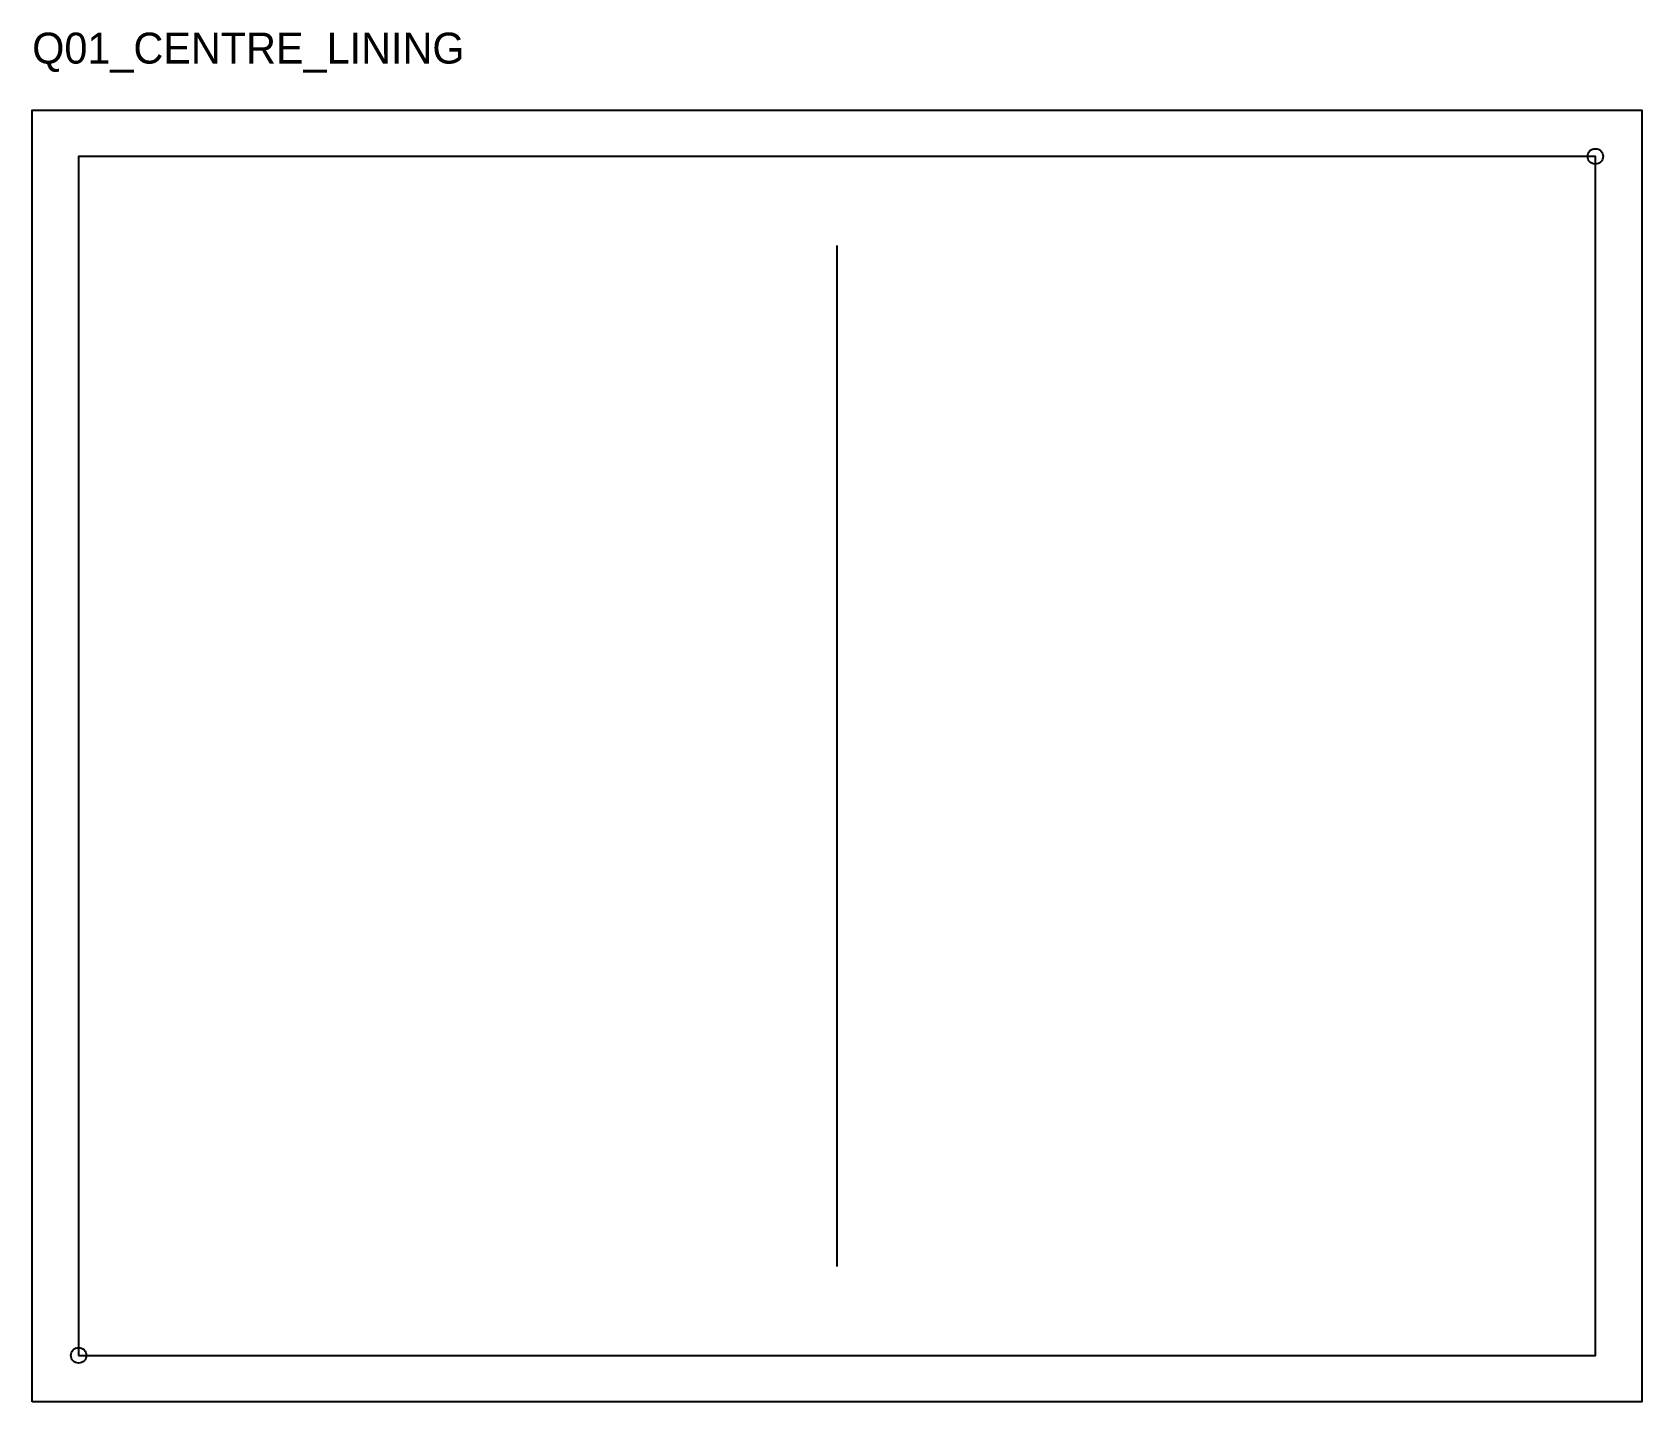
# Model space of a CAD drawing. Header units: millimetres. Extents: x -12 to 404, y -167 to 187.
import ezdxf

# ---------------------------------------------------------------- set-up
doc = ezdxf.new("R2010")
doc.units = ezdxf.units.MM
for name, color, linetype in [('CUT', 1, 'Continuous'), ('GRAIN', 3, 'Continuous'), ('NOTCH', 2, 'Continuous'), ('SEAM', 5, 'Continuous'), ('TEXT', 7, 'Continuous')]:
    doc.layers.add(name, color=color, linetype=linetype)

msp = doc.modelspace()

# ---------------------------------------------------------------- linework, layer by layer
at = {"layer": 'CUT'}
msp.add_lwpolyline([(-12, -167), (-12, 167), (404.08, 167), (404.08, -167)], close=True, dxfattribs=at)
at = {"layer": 'GRAIN'}
msp.add_line((196.04, -132), (196.04, 132), dxfattribs=at)
at = {"layer": 'NOTCH'}
for centre in [(392.08, 155), (0, -155)]:
    msp.add_circle(centre, 2, dxfattribs=at)
at = {"layer": 'SEAM'}
msp.add_lwpolyline([(0, -155), (6.97, -155), (14, -155), (21.09, -155), (28.23, -155), (35.41, -155), (42.63, -155), (49.87, -155), (57.13, -155), (64.4, -155), (71.68, -155), (78.95, -155), (86.21, -155), (93.45, -155), (100.66, -155), (107.84, -155), (115.07, -155), (122.38, -155), (129.75, -155), (137.15, -155), (144.58, -155), (152.01, -155), (159.42, -155), (166.8, -155), (174.13, -155), (181.4, -155), (188.57, -155), (195.65, -155), (202.61, -155), (209.44, -155), (216.12, -155), (222.65, -155), (229.02, -155), (235.31, -155), (241.52, -155), (247.67, -155), (253.76, -155), (259.79, -155), (265.78, -155), (271.72, -155), (277.63, -155), (283.51, -155), (289.36, -155), (295.19, -155), (301, -155), (306.8, -155), (312.59, -155), (318.37, -155), (324.15, -155), (329.92, -155), (335.66, -155), (341.38, -155), (347.09, -155), (352.78, -155), (358.45, -155), (364.1, -155), (369.73, -155), (375.34, -155), (380.94, -155), (386.52, -155), (392.08, -155), (392.08, 155), (386.52, 155), (380.94, 155), (375.34, 155), (369.73, 155), (364.1, 155), (358.45, 155), (352.78, 155), (347.09, 155), (341.38, 155), (335.66, 155), (329.92, 155), (324.15, 155), (318.37, 155), (312.59, 155), (306.8, 155), (301, 155), (295.19, 155), (289.36, 155), (283.51, 155), (277.63, 155), (271.72, 155), (265.78, 155), (259.79, 155), (253.76, 155), (247.67, 155), (241.52, 155), (235.31, 155), (229.02, 155), (222.65, 155), (216.12, 155), (209.44, 155), (202.61, 155), (195.65, 155), (188.57, 155), (181.4, 155), (174.13, 155), (166.8, 155), (159.42, 155), (152.01, 155), (144.58, 155), (137.15, 155), (129.75, 155), (122.38, 155), (115.07, 155), (107.84, 155), (100.66, 155), (93.45, 155), (86.21, 155), (78.95, 155), (71.68, 155), (64.4, 155), (57.13, 155), (49.87, 155), (42.63, 155), (35.41, 155), (28.23, 155), (21.09, 155), (14, 155), (6.97, 155), (0, 155)], close=True, dxfattribs=at)

# ---------------------------------------------------------------- texts
at = {"layer": 'TEXT'}
msp.add_text('Q01_CENTRE_LINING', height=8, dxfattribs=at).set_placement((-12, 179))

doc.saveas('drawing.dxf')
